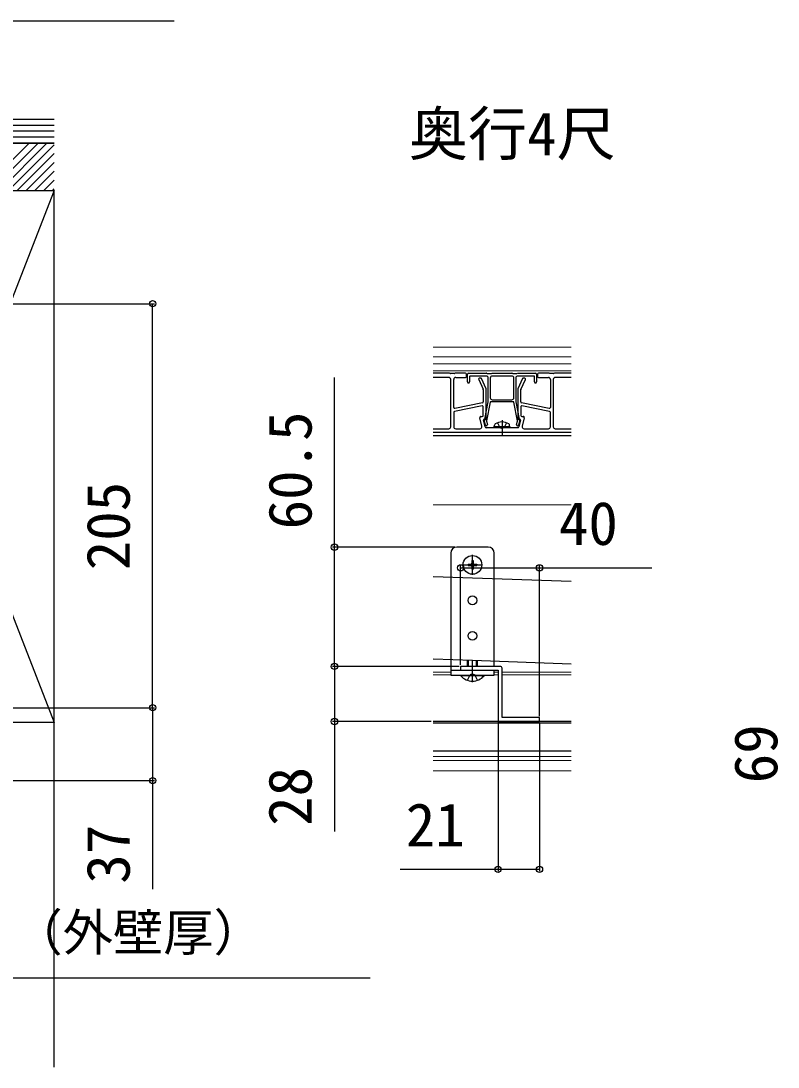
# Model space of a CAD drawing. Units: millimetres, scale not verified. Extents: x -1312 to 1312, y -1957 to 1945.
# Drawn here: x -209 to 175, y 545 to 1076 of the extents above; entities that cross this region are included whole.
import ezdxf
from ezdxf.enums import TextEntityAlignment as Align

# ---------------------------------------------------------------- set-up
doc = ezdxf.new("R2010")
doc.units = ezdxf.units.MM
doc.header["$LTSCALE"] = 10
for name, color, linetype in [('0-2_USER1', 3, 'Continuous'), ('0-3_YKK_11', 7, 'Continuous'), ('0-5_YKK_13', 4, 'Continuous'), ('0-6_YKK_D', 6, 'Continuous'), ('0-8_YSS_K', 3, 'Continuous')]:
    doc.layers.add(name, color=color, linetype=linetype)
doc.layers.add('0-4_YKK_12', color=2, linetype='Continuous', lineweight=18)
doc.styles.add('ＭＳ ゴシック', font='')
doc.styles.get('ＭＳ ゴシック').set_extended_font_data('MS Gothic')

msp = doc.modelspace()

# ---------------------------------------------------------------- linework, layer by layer
at = {"layer": '0-3_YKK_11'}
msp.add_line((32.71, 746.7), (32.71, 721.7), dxfattribs=at)
for points in [[(33.71, 748.7), (13.71, 748.7), (13.71, 746.7), (32.71, 746.7)], [(33.71, 720.7), (53.71, 720.7), (53.71, 722.7), (34.71, 722.7), (34.71, 747.7)]]:
    msp.add_lwpolyline(points, dxfattribs=at)
for centre, start, end in [((33.71, 747.7), 0, 90), ((33.71, 721.7), 180, 270)]:
    msp.add_arc(centre, 1, start, end, dxfattribs=at)
at = {"layer": '0-4_YKK_12'}
for p, q in [((-0.29, 910.7), (69.71, 910.7)), ((-0.29, 905.7), (69.71, 905.7)), ((69.71, 902.2), (-0.29, 902.2)), ((69.71, 898.7), (-0.29, 898.7)), ((-0.29, 865.7), (69.71, 865.7)), ((-0.29, 830.7), (69.71, 830.7)), ((-0.29, 745.7), (8.71, 745.7)), ((8.71, 745.7), (-0.29, 745.7)), ((8.71, 744.4), (-0.29, 744.4)), ((30.71, 745.7), (32.71, 745.7)), ((32.71, 745.7), (30.71, 745.7)), ((32.71, 744.4), (30.71, 744.4)), ((34.71, 745.7), (69.71, 745.7)), ((69.71, 745.7), (34.71, 745.7)), ((69.71, 744.4), (34.71, 744.4)), ((69.71, 720.7), (-0.29, 720.7)), ((69.71, 702.9), (-0.29, 702.9)), ((69.71, 700.9), (-0.29, 700.9)), ((69.71, 695.7), (-0.29, 695.7))]:
    msp.add_line(p, q, dxfattribs=at)
at = {"layer": '0-5_YKK_13'}
for p, q in [((7.89, 897.5), (-0.29, 897.5)), ((8.39, 897.37), (8.03, 897.48)), ((10.39, 897.35), (8.54, 897.35)), ((10.89, 897.48), (10.53, 897.37)), ((16.21, 897.5), (11.04, 897.5)), ((17.71, 897.5), (26.64, 897.5)), ((26.78, 897.48), (27.14, 897.37)), ((27.29, 897.35), (29.14, 897.35)), ((29.28, 897.37), (29.64, 897.48)), ((29.79, 897.5), (39.64, 897.5)), ((39.78, 897.48), (40.14, 897.37)), ((40.29, 897.35), (42.14, 897.35)), ((42.28, 897.37), (42.64, 897.48)), ((42.79, 897.5), (51.71, 897.5)), ((58.39, 897.5), (53.21, 897.5)), ((58.89, 897.37), (58.53, 897.48)), ((60.89, 897.35), (59.04, 897.35)), ((61.39, 897.48), (61.03, 897.37)), ((69.71, 897.5), (61.54, 897.5)), ((7.71, 895.3), (-0.29, 895.3)), ((8.71, 870.3), (8.71, 894.3)), ((10.21, 880.11), (10.21, 894.3)), ((11.21, 895.3), (16.21, 895.3)), ((16.71, 895.8), (16.71, 897)), ((17.21, 893), (17.21, 897)), ((18.21, 895.7), (18.21, 893)), ((26.71, 896), (18.51, 896)), ((22.89, 894.29), (25.17, 889.27)), ((23.89, 895), (23.34, 895)), ((26.67, 889.6), (24.35, 894.71)), ((27.71, 883.03), (27.71, 895)), ((28.71, 895), (28.71, 885)), ((40.71, 885), (40.71, 895)), ((41.71, 895), (41.71, 883.03)), ((50.91, 896), (42.71, 896)), ((45.08, 894.71), (42.76, 889.59)), ((44.26, 889.26), (46.54, 894.29)), ((46.08, 895), (45.53, 895)), ((51.21, 893), (51.21, 895.7)), ((52.21, 897), (52.21, 893)), ((52.71, 897), (52.71, 895.8)), ((53.21, 895.3), (58.21, 895.3)), ((59.21, 894.3), (59.21, 880.11)), ((60.71, 894.3), (60.71, 870.3)), ((69.71, 895.3), (61.71, 895.3)), ((25.21, 889.07), (25.21, 882.91)), ((26.71, 874.3), (26.71, 889.39)), ((42.71, 889.38), (42.71, 874.3)), ((44.21, 882.91), (44.21, 889.06)), ((24.81, 882.42), (10.81, 879.62)), ((25.95, 874.18), (27.71, 882.97)), ((28.68, 882.76), (26.79, 873.3)), ((40.45, 883), (28.98, 883)), ((29.71, 884), (39.71, 884)), ((42.63, 873.3), (40.74, 882.76)), ((41.72, 882.97), (43.48, 874.18)), ((58.61, 879.62), (44.61, 882.42)), ((10.21, 877.56), (10.21, 870.3)), ((24.61, 880.85), (10.61, 878.05)), ((25.21, 876), (25.21, 880.36)), ((44.21, 880.36), (44.21, 876)), ((58.81, 878.05), (44.81, 880.85)), ((59.21, 870.3), (59.21, 877.56)), ((24.5, 870.53), (23.46, 874.88)), ((23.95, 875.5), (24.71, 875.5)), ((26.12, 870.18), (25.3, 873.63)), ((25.59, 874), (26.41, 874)), ((26.33, 871.16), (25.63, 873.61)), ((26.8, 873.16), (27.29, 871.44)), ((30.71, 870.3), (30.85, 871.1)), ((34.71, 873.7), (34.71, 865.8)), ((38.71, 870.3), (38.57, 871.1)), ((42.13, 871.44), (42.63, 873.16)), ((43.01, 874), (43.83, 874)), ((43.8, 873.61), (43.09, 871.16)), ((44.12, 873.63), (43.3, 870.18)), ((44.71, 875.5), (45.48, 875.5)), ((45.96, 874.88), (44.93, 870.53)), ((-0.29, 869.3), (7.71, 869.3)), ((-0.29, 867.5), (69.71, 867.5)), ((69.71, 865.7), (-0.29, 865.7)), ((11.21, 869.3), (23.52, 869.3)), ((34.19, 869.8), (26.61, 869.8)), ((38.71, 870.3), (30.71, 870.3)), ((30.71, 870.3), (30.8, 869.8)), ((38.62, 869.8), (30.8, 869.8)), ((42.82, 869.8), (35.23, 869.8)), ((38.71, 870.3), (38.62, 869.8)), ((45.9, 869.3), (58.21, 869.3)), ((61.71, 869.3), (69.71, 869.3)), ((27.71, 809.2), (11.71, 809.2)), ((19.36, 802.35), (20.06, 802.35)), ((19.36, 802.35), (19.36, 801.05)), ((19.71, 795.1), (19.71, 805.3)), ((20.06, 802.35), (20.06, 801.05)), ((30.71, 793.23), (30.71, 806.2)), ((14.61, 800.2), (24.81, 800.2)), ((17.56, 800.55), (17.56, 799.85)), ((17.56, 800.55), (18.86, 800.55)), ((17.56, 799.85), (18.86, 799.85)), ((19.36, 799.35), (19.36, 798.05)), ((19.36, 798.05), (20.06, 798.05)), ((20.06, 799.35), (20.06, 798.05)), ((20.56, 800.55), (21.86, 800.55)), ((20.56, 799.85), (21.86, 799.85)), ((21.86, 800.55), (21.86, 799.85)), ((-0.29, 794.31), (69.71, 791.87)), ((17.21, 748.7), (17.21, 751.67)), ((17.65, 748.7), (17.65, 751.66)), ((19.71, 740.7), (19.71, 751.59)), ((21.78, 748.7), (21.78, 751.51)), ((22.21, 748.7), (22.21, 751.5)), ((8.71, 746.7), (30.71, 746.7)), ((8.71, 744.2), (30.71, 744.2)), ((13.81, 744.2), (25.61, 744.2)), ((13.81, 743.95), (13.81, 744.2)), ((25.61, 743.95), (13.81, 743.95)), ((17.21, 741.62), (18.57, 744.34)), ((19.71, 744.95), (18.57, 744.34)), ((19.71, 744.95), (20.86, 744.34)), ((22.21, 741.62), (20.86, 744.34)), ((25.61, 743.95), (25.61, 744.2)), ((30.71, 744.2), (30.71, 746.7)), ((69.71, 720.7), (-0.29, 720.7)), ((69.71, 719.9), (-0.29, 719.9)), ((69.71, 705.7), (-0.29, 705.7))]:
    msp.add_line(p, q, dxfattribs=at)
for points in [[(39.71, 896), (34.71, 896), (29.71, 896)], [(32.41, 872.28), (33.57, 869.96), (34.71, 869.35)], [(37.01, 872.28), (35.86, 869.96), (34.71, 869.35)], [(8.71, 806.2), (8.71, 794), (8.71, 751.97), (8.71, 744.2)], [(30.71, 748.7), (30.71, 751.2), (30.71, 793.23)], [(69.71, 749.84), (19.71, 751.59), (-0.29, 752.28)]]:
    msp.add_lwpolyline(points, dxfattribs=at)
for centre, radius in [((19.71, 800.2), 4.75), ((19.71, 782.2), 2.25), ((19.71, 764.2), 2.25)]:
    msp.add_circle(centre, radius, dxfattribs=at)
for centre, radius, start, end in [((7.89, 897), 0.5, 73.3008, 90), ((8.54, 897.85), 0.5, 253.3008, 270), ((10.39, 897.85), 0.5, 270, 286.6992), ((11.04, 897), 0.5, 90, 106.6992), ((16.21, 897), 0.5, 0, 90), ((17.71, 897), 0.5, 90, 180), ((26.64, 897), 0.5, 73.3008, 90), ((27.29, 897.85), 0.5, 253.3008, 270), ((29.14, 897.85), 0.5, 270, 286.6992), ((29.79, 897), 0.5, 90, 106.6992), ((39.64, 897), 0.5, 73.3008, 90), ((40.29, 897.85), 0.5, 253.3008, 270), ((42.14, 897.85), 0.5, 270, 286.6992), ((42.79, 897), 0.5, 90, 106.6992), ((51.71, 897), 0.5, 0, 90), ((53.21, 897), 0.5, 90, 180), ((58.39, 897), 0.5, 73.3008, 90), ((59.04, 897.85), 0.5, 253.3008, 270), ((60.89, 897.85), 0.5, 270, 286.6992), ((61.54, 897), 0.5, 90, 106.6992), ((7.71, 894.3), 1, 360, 90), ((11.21, 894.3), 1, 90, 180), ((16.21, 895.8), 0.5, 270, 0), ((17.71, 893), 0.5, 180, 270), ((17.71, 893), 0.5, 270, 0), ((18.51, 895.7), 0.3, 90, 180), ((23.34, 894.5), 0.5, 90, 204.444), ((23.89, 894.5), 0.5, 24.444, 90), ((26.71, 895), 1, 0, 90), ((29.71, 895), 1, 90, 180), ((39.71, 895), 1, 0, 90), ((42.71, 895), 1, 90, 180), ((45.53, 894.5), 0.5, 90, 155.5983), ((46.08, 894.5), 0.5, 335.5983, 90), ((50.91, 895.7), 0.3, 0, 90), ((51.71, 893), 0.5, 180, 270), ((51.71, 893), 0.5, 270, 0), ((53.21, 895.8), 0.5, 180, 270), ((58.21, 894.3), 1, 0, 90), ((61.71, 894.3), 1, 90, 180), ((24.71, 889.07), 0.5, 0, 24.444), ((26.21, 889.39), 0.5, 0, 24.444), ((43.21, 889.38), 0.5, 155.5983, 180), ((44.71, 889.06), 0.5, 155.5983, 180), ((24.71, 882.91), 0.5, 281.3099, 0), ((27.41, 883.03), 0.3, 348.6901, 0), ((28.98, 882.7), 0.3, 90, 168.6901), ((29.71, 885), 1, 180, 270), ((39.71, 885), 1, 270, 0), ((40.45, 882.7), 0.3, 11.3099, 90), ((42.01, 883.03), 0.3, 180, 191.3099), ((44.71, 882.91), 0.5, 180, 258.6901), ((10.71, 880.11), 0.5, 180, 281.3099), ((10.71, 877.56), 0.5, 101.3099, 180), ((24.71, 880.36), 0.5, 0, 101.3099), ((24.71, 876), 0.5, 270, 0), ((44.71, 880.36), 0.5, 78.6901, 180), ((44.71, 876), 0.5, 180, 270), ((58.71, 880.11), 0.5, 258.6901, 0), ((58.71, 877.56), 0.5, 0, 78.6901), ((23.95, 875), 0.5, 90, 193.3925), ((25.59, 873.7), 0.3, 90, 193.3925), ((25.91, 873.7), 0.3, 114.827, 197.3389), ((25.65, 874.24), 0.3, 296.018, 348.6901), ((26.81, 871.3), 0.5, 196.079, 16.079), ((26.41, 874.3), 0.3, 270, 0), ((27.09, 873.24), 0.3, 168.6901, 196.079), ((31.74, 870.95), 0.9, 122.0559, 170), ((34.71, 866.2), 6.5, 57.9441, 122.0559), ((37.68, 870.95), 0.9, 10, 57.9441), ((42.61, 871.3), 0.5, 163.921, 343.921), ((42.34, 873.24), 0.3, 343.921, 11.3099), ((43.01, 874.3), 0.3, 180, 270), ((43.77, 874.24), 0.3, 191.3099, 243.982), ((43.51, 873.7), 0.3, 342.6611, 65.173), ((43.83, 873.7), 0.3, 346.6075, 90), ((45.48, 875), 0.5, 346.6075, 90), ((7.71, 870.3), 1, 270, 360), ((11.21, 870.3), 1, 180, 270), ((23.52, 870.3), 1, 270, 13.3925), ((26.61, 870.3), 0.5, 193.3925, 270), ((34.19, 869.5), 0.3, 30, 90), ((34.71, 869.8), 0.3, 210, 330), ((35.23, 869.5), 0.3, 90, 150), ((42.82, 870.3), 0.5, 270, 346.6075), ((45.9, 870.3), 1, 166.6075, 270), ((58.21, 870.3), 1, 270, 0), ((61.71, 870.3), 1, 180, 270), ((11.71, 806.2), 3, 90, 180), ((27.71, 806.2), 3, 0, 90), ((18.86, 801.05), 0.5, 270, 0), ((18.86, 799.35), 0.5, 0, 90), ((20.56, 801.05), 0.5, 180, 270), ((20.56, 799.35), 0.5, 90, 180), ((19.71, 748.9), 7.7, 219.9831, 320.0169)]:
    msp.add_arc(centre, radius, start, end, dxfattribs=at)
at = {"layer": '0-6_YKK_D'}
for p, q in [((-297, 932.7), (-141.5, 932.7)), ((-142.5, 727.7), (-142.5, 932.7)), ((10.71, 809.2), (-51.29, 809.2)), ((13.71, 749.4), (13.71, 799.7)), ((53.71, 723.4), (53.71, 799.7)), ((13.01, 748.7), (-51.29, 748.7)), ((13.01, 748.7), (-51.29, 748.7)), ((-297.5, 727.7), (-141.5, 727.7)), ((-297.5, 727.7), (-141.5, 727.7)), ((-1.29, 720.7), (-51.29, 720.7)), ((32.71, 720.7), (32.71, 644.7)), ((53.71, 720), (53.71, 644.7)), ((-350, 690.7), (-141.5, 690.7))]:
    msp.add_line(p, q, dxfattribs=at)
for points in [[(-244.07, 1026.2), (-240.88, 1031.72), (-215.2, 1076.2), (-131.55, 1076.2)], [(-50.29, 748.7), (-50.29, 809.2), (-50.29, 895.29)], [(13.71, 798.7), (53.71, 798.7), (110.66, 798.7)], [(-50.29, 748.7), (-50.29, 720.7), (-50.29, 664.95)], [(-142.5, 727.7), (-142.5, 690.7), (-142.5, 635.63)], [(53.71, 645.7), (32.71, 645.7), (-16.9, 645.7)], [(-336.5, 590.7), (-297.5, 590.7), (-32.21, 590.7)]]:
    msp.add_lwpolyline(points, dxfattribs=at)
for centre in [(-142.5, 932.7), (-50.29, 809.2), (13.71, 798.7), (53.71, 798.7), (-50.29, 748.7), (-50.29, 748.7), (-142.5, 727.7), (-142.5, 727.7), (-50.29, 720.7), (-142.5, 690.7), (32.71, 645.7), (53.71, 645.7)]:
    msp.add_circle(centre, 1.59, dxfattribs=at)
at = {"layer": '0-8_YSS_K'}
for p, q in [((-192.5, 1023.2), (-270.5, 1023.2)), ((-192.5, 1020.2), (-270.5, 1020.2)), ((-192.5, 1017.2), (-270.5, 1017.2)), ((-229.14, 990.2), (-205.14, 1014.2)), ((-224.65, 990.2), (-200.65, 1014.2)), ((-220.16, 990.2), (-196.16, 1014.2)), ((-215.67, 990.2), (-192.5, 1013.37)), ((-211.18, 990.2), (-192.5, 1008.88)), ((-206.69, 990.2), (-192.5, 1004.39)), ((-202.2, 990.2), (-192.5, 999.9)), ((-197.7, 990.2), (-192.5, 995.41)), ((-297.5, 990.2), (-192.5, 990.2)), ((-192.5, 990.2), (-297.5, 720.2)), ((-193.21, 990.2), (-192.5, 990.92)), ((-192.5, 545.37), (-192.5, 990.2))]:
    msp.add_line(p, q, dxfattribs=at)
for points in [[(-192.5, 1026.2), (-270.5, 1026.2), (-270.5, 1014.2), (-192.5, 1014.2)], [(-192.5, 1014.2), (-255.5, 1014.2), (-255.5, 990.2), (-192.5, 990.2)], [(-192.5, 720.2), (-297.5, 720.2), (-297.5, 990.2)], [(-297.5, 990.2), (-192.5, 720.2), (-192.5, 990.2)]]:
    msp.add_lwpolyline(points, dxfattribs=at)

# ---------------------------------------------------------------- texts
at = {"layer": '0-2_USER1', "style": 'ＭＳ ゴシック'}
msp.add_text('奥行4尺', height=21.99, dxfattribs=at).set_placement((-12.56, 1001.4), align=Align.BOTTOM_LEFT)
at = {"layer": '0-6_YKK_D', "style": 'ＭＳ ゴシック'}
for s, p in [('60.5', (-55.29, 818.19)), ('205', (-147.5, 797.47)), ('69', (180.96, 689.38)), ('28', (-55.29, 667.74)), ('37', (-147.5, 638.42))]:
    msp.add_text(s, height=21.99, rotation=90, dxfattribs=at).set_placement(p, align=Align.BOTTOM_LEFT)
for s, height, p in [('40', 21.99, (63.55, 803.7)), ('21', 21.99, (-14.12, 650.7)), ('14～55（外壁厚）', 18.7, (-290.04, 598.74))]:
    msp.add_text(s, height=height, dxfattribs=at).set_placement(p, align=Align.BOTTOM_LEFT)

doc.saveas('drawing.dxf')
